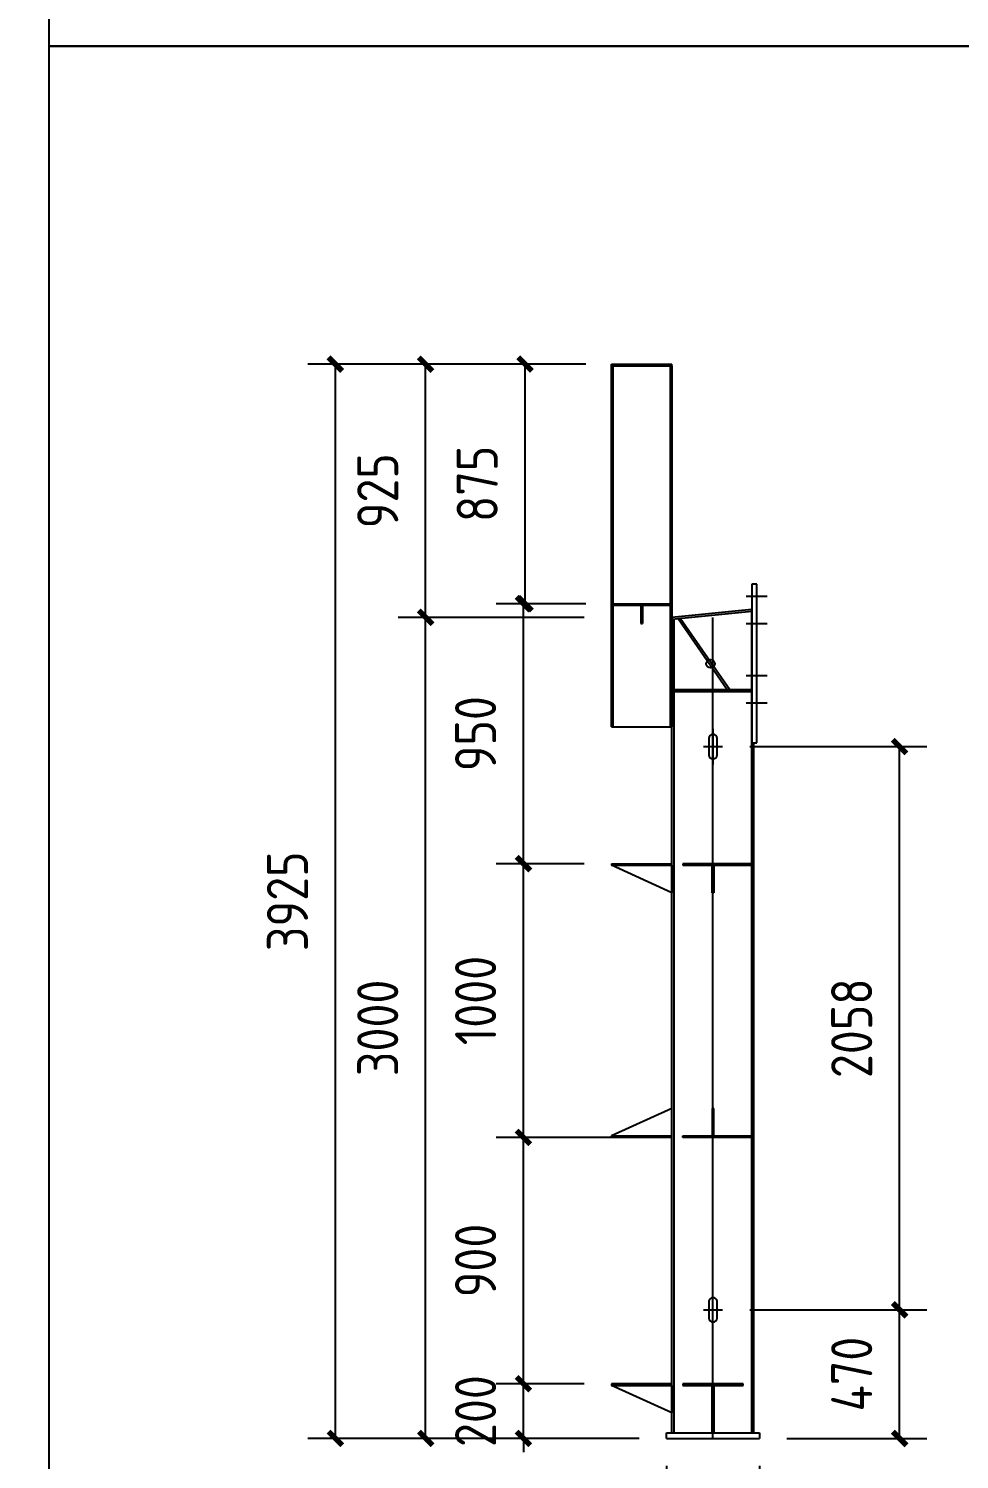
# Model space of a CAD drawing. Extents: x 533809 to 747315, y -17138 to 180511.
# Drawn here: x 640314 to 643714, y 158299 to 163526 of the extents above; entities that cross this region are included whole.
import ezdxf

# ---------------------------------------------------------------- set-up
doc = ezdxf.new("R2010")
doc.units = 0
doc.header["$LTSCALE"] = 1000
doc.header["$MEASUREMENT"] = 0
doc.layers.add('AXIS', color=3, linetype='Continuous')
doc.layers.add('DOTE', color=1, linetype='Continuous')
doc.styles.get("Standard").update_dxf_attribs({"font": 'gbenor.shx', "bigfont": 'gbcbig.shx'})
doc.dimstyles.get("Standard").update_dxf_attribs({"dimscale": 100, "dimtxt": 3.5, "dimasz": 1, "dimexe": 2.5, "dimexo": 3, "dimgap": 1.5, "dimtad": 1, "dimdec": 0, "dimzin": 0, "dimdsep": 46, "dimtxsty": 'Standard', "dimblk": 'ARCHTICK', "dimcen": 0.09, "dimadec": 0, "dimazin": 0, "dimtfac": 1, "dimtdec": 0, "dimtix": 1, "dimtmove": 2, "dimatfit": 3, "dimfxl": 1, "dimtolj": 1, "dimtzin": 0, "dimarcsym": 0})

# ---------------------------------------------------------------- blocks, each defined once
blk = doc.blocks.new('_ArchTick')
at = {"color": 0, "linetype": 'ByBlock', "const_width": 0.4}
blk.add_lwpolyline([(-0.5, -0.5), (0.5, 0.5)], dxfattribs=at)
blk = doc.blocks.new('*D414')
at = {"layer": 'AXIS', "color": 3, "lineweight": -2}
for p, q in [((642343.6, 160475.4), (642021.5, 160475.4)), ((642121.5, 159475.4), (642121.5, 160475.4)), ((642563.6, 159475.4), (642021.5, 159475.4))]:
    blk.add_line(p, q, dxfattribs=at)
at = {"layer": 'Defpoints', "color": 0}
for p in [(642121.5, 160475.4), (642443.6, 160475.4), (642663.6, 159475.4)]:
    blk.add_point(p, dxfattribs=at)
at = {"layer": 'AXIS', "color": 3, "lineweight": -2, "xscale": 50, "yscale": 50, "zscale": 50}
for p, rotation in [((642121.5, 160475.4), 90), ((642121.5, 159475.4), 270)]:
    blk.add_blockref('_ArchTick', p, dxfattribs=dict(at, rotation=rotation))
at = {"layer": 'AXIS', "color": 0, "insert": (641946.5, 159975.4), "char_height": 150, "attachment_point": 5, "rotation": 90}
blk.add_mtext('\\A1;1000', dxfattribs=at)
blk = doc.blocks.new('*D415')
at = {"layer": 'AXIS', "color": 3, "lineweight": -2}
for p, q in [((642948.6, 158845.4), (643595.5, 158845.4)), ((643495.5, 158375.4), (643495.5, 158845.4)), ((643083.6, 158375.4), (643595.5, 158375.4))]:
    blk.add_line(p, q, dxfattribs=at)
at = {"layer": 'Defpoints', "color": 0}
for p in [(642848.6, 158845.4), (643495.5, 158845.4), (642983.6, 158375.4)]:
    blk.add_point(p, dxfattribs=at)
at = {"layer": 'AXIS', "color": 3, "lineweight": -2, "xscale": 50, "yscale": 50, "zscale": 50}
for p, rotation in [((643495.5, 158845.4), 90), ((643495.5, 158375.4), 270)]:
    blk.add_blockref('_ArchTick', p, dxfattribs=dict(at, rotation=rotation))
at = {"layer": 'AXIS', "color": 0, "insert": (643320.5, 158610.4), "char_height": 150, "attachment_point": 5, "rotation": 90}
blk.add_mtext('\\A1;470', dxfattribs=at)
blk = doc.blocks.new('*D411')
at = {"layer": 'AXIS', "color": 3, "lineweight": -2}
for p, q in [((642948.6, 160903.1), (643595.5, 160903.1)), ((643495.5, 158845.4), (643495.5, 160903.1)), ((642948.6, 158845.4), (643595.5, 158845.4))]:
    blk.add_line(p, q, dxfattribs=at)
at = {"layer": 'Defpoints', "color": 0}
for p in [(642848.6, 160903.1), (643495.5, 160903.1), (642848.6, 158845.4)]:
    blk.add_point(p, dxfattribs=at)
at = {"layer": 'AXIS', "color": 3, "lineweight": -2, "xscale": 50, "yscale": 50, "zscale": 50}
for p, rotation in [((643495.5, 160903.1), 90), ((643495.5, 158845.4), 270)]:
    blk.add_blockref('_ArchTick', p, dxfattribs=dict(at, rotation=rotation))
at = {"layer": 'AXIS', "color": 0, "insert": (643320.5, 159874.3), "char_height": 150, "attachment_point": 5, "rotation": 90}
blk.add_mtext('\\A1;2058', dxfattribs=at)
blk = doc.blocks.new('*D353')
at = {"layer": 'AXIS', "color": 3, "lineweight": -2}
for p, q in [((642343.6, 161375.4), (641664.1, 161375.4)), ((641764.1, 158375.4), (641764.1, 161375.4)), ((642543.6, 158375.4), (641664.1, 158375.4))]:
    blk.add_line(p, q, dxfattribs=at)
at = {"layer": 'Defpoints', "color": 0}
for p in [(641764.1, 161375.4), (642443.6, 161375.4), (642643.6, 158375.4)]:
    blk.add_point(p, dxfattribs=at)
at = {"layer": 'AXIS', "color": 3, "lineweight": -2, "xscale": 50, "yscale": 50, "zscale": 50}
for p, rotation in [((641764.1, 161375.4), 90), ((641764.1, 158375.4), 270)]:
    blk.add_blockref('_ArchTick', p, dxfattribs=dict(at, rotation=rotation))
at = {"layer": 'AXIS', "color": 0, "insert": (641589.1, 159875.4), "char_height": 150, "attachment_point": 5, "rotation": 90}
blk.add_mtext('\\A1;3000', dxfattribs=at)
blk = doc.blocks.new('*D354')
at = {"layer": 'AXIS', "color": 3, "lineweight": -2}
for p, q in [((642343.6, 162300.4), (641664.1, 162300.4)), ((641764.1, 161375.4), (641764.1, 162300.4)), ((642343.6, 161375.4), (641664.1, 161375.4))]:
    blk.add_line(p, q, dxfattribs=at)
at = {"layer": 'Defpoints', "color": 0}
for p in [(641764.1, 162300.4), (642443.6, 162300.4), (642443.6, 161375.4)]:
    blk.add_point(p, dxfattribs=at)
at = {"layer": 'AXIS', "color": 3, "lineweight": -2, "xscale": 50, "yscale": 50, "zscale": 50}
for p, rotation in [((641764.1, 162300.4), 90), ((641764.1, 161375.4), 270)]:
    blk.add_blockref('_ArchTick', p, dxfattribs=dict(at, rotation=rotation))
at = {"layer": 'AXIS', "color": 0, "insert": (641589.1, 161837.9), "char_height": 150, "attachment_point": 5, "rotation": 90}
blk.add_mtext('\\A1;925', dxfattribs=at)
blk = doc.blocks.new('*D355')
at = {"layer": 'AXIS', "color": 3, "lineweight": -2}
for p, q in [((642343.6, 162300.4), (641334.3, 162300.4)), ((641434.3, 158375.4), (641434.3, 162300.4)), ((642543.6, 158375.4), (641334.3, 158375.4))]:
    blk.add_line(p, q, dxfattribs=at)
at = {"layer": 'Defpoints', "color": 0}
for p in [(641434.3, 162300.4), (642443.6, 162300.4), (642643.6, 158375.4)]:
    blk.add_point(p, dxfattribs=at)
at = {"layer": 'AXIS', "color": 3, "lineweight": -2, "xscale": 50, "yscale": 50, "zscale": 50}
for p, rotation in [((641434.3, 162300.4), 90), ((641434.3, 158375.4), 270)]:
    blk.add_blockref('_ArchTick', p, dxfattribs=dict(at, rotation=rotation))
at = {"layer": 'AXIS', "color": 0, "insert": (641259.3, 160337.9), "char_height": 150, "attachment_point": 5, "rotation": 90}
blk.add_mtext('\\A1;3925', dxfattribs=at)
blk = doc.blocks.new('*D330')
at = {"layer": 'AXIS', "color": 3, "lineweight": -2}
for p, q in [((642643.6, 158275.4), (642643.6, 157894.1)), ((642983.6, 158275.4), (642983.6, 157894.1)), ((642643.6, 157994.1), (642593.6, 157994.1)), ((642643.6, 157994.1), (642983.6, 157994.1)), ((642983.6, 157994.1), (643033.6, 157994.1))]:
    blk.add_line(p, q, dxfattribs=at)
at = {"layer": 'Defpoints', "color": 0}
for p in [(642643.6, 158375.4), (642983.6, 158375.4), (642983.6, 157994.1)]:
    blk.add_point(p, dxfattribs=at)
at = {"layer": 'AXIS', "color": 3, "lineweight": -2, "xscale": 50, "yscale": 50, "zscale": 50}
blk.add_blockref('_ArchTick', (642643.6, 157994.1), dxfattribs=at)
at = {"layer": 'AXIS', "color": 3, "lineweight": -2, "xscale": 50, "yscale": 50, "zscale": 50, "rotation": 180}
blk.add_blockref('_ArchTick', (642983.6, 157994.1), dxfattribs=at)
at = {"layer": 'AXIS', "color": 0, "insert": (642813.6, 158169.1), "char_height": 150, "attachment_point": 5}
blk.add_mtext('\\A1;340', dxfattribs=at)
blk = doc.blocks.new('*D341')
at = {"layer": 'AXIS', "color": 3, "lineweight": -2}
for p, q in [((642343.6, 161425.4), (642021.5, 161425.4)), ((642121.5, 160475.4), (642121.5, 161425.4)), ((642343.6, 160475.4), (642021.5, 160475.4))]:
    blk.add_line(p, q, dxfattribs=at)
at = {"layer": 'Defpoints', "color": 0}
for p in [(642121.5, 161425.4), (642443.6, 161425.4), (642443.6, 160475.4)]:
    blk.add_point(p, dxfattribs=at)
at = {"layer": 'AXIS', "color": 3, "lineweight": -2, "xscale": 50, "yscale": 50, "zscale": 50}
for p, rotation in [((642121.5, 161425.4), 90), ((642121.5, 160475.4), 270)]:
    blk.add_blockref('_ArchTick', p, dxfattribs=dict(at, rotation=rotation))
at = {"layer": 'AXIS', "color": 0, "insert": (641946.5, 160950.4), "char_height": 150, "attachment_point": 5, "rotation": 90}
blk.add_mtext('\\A1;950', dxfattribs=at)
blk = doc.blocks.new('*D1765')
at = {"layer": 'AXIS', "color": 3, "lineweight": -2}
for p, q in [((642343.6, 159475.4), (642021.5, 159475.4)), ((642121.5, 158575.4), (642121.5, 159475.4)), ((642343.6, 158575.4), (642021.5, 158575.4))]:
    blk.add_line(p, q, dxfattribs=at)
at = {"layer": 'Defpoints', "color": 0}
for p in [(642121.5, 159475.4), (642443.6, 159475.4), (642443.6, 158575.4)]:
    blk.add_point(p, dxfattribs=at)
at = {"layer": 'AXIS', "color": 3, "lineweight": -2, "xscale": 50, "yscale": 50, "zscale": 50}
for p, rotation in [((642121.5, 159475.4), 90), ((642121.5, 158575.4), 270)]:
    blk.add_blockref('_ArchTick', p, dxfattribs=dict(at, rotation=rotation))
at = {"layer": 'AXIS', "color": 0, "insert": (641946.5, 159025.4), "char_height": 150, "attachment_point": 5, "rotation": 90}
blk.add_mtext('\\A1;900', dxfattribs=at)
blk = doc.blocks.new('*D1764')
at = {"layer": 'AXIS', "color": 3, "lineweight": -2}
for p, q in [((642121.5, 158575.4), (642121.5, 158625.4)), ((642343.6, 158575.4), (642021.5, 158575.4)), ((642121.5, 158375.4), (642121.5, 158575.4)), ((642543.6, 158375.4), (642021.5, 158375.4)), ((642121.5, 158375.4), (642121.5, 158325.4))]:
    blk.add_line(p, q, dxfattribs=at)
at = {"layer": 'Defpoints', "color": 0}
for p in [(642121.5, 158575.4), (642443.6, 158575.4), (642643.6, 158375.4)]:
    blk.add_point(p, dxfattribs=at)
at = {"layer": 'AXIS', "color": 3, "lineweight": -2, "xscale": 50, "yscale": 50, "zscale": 50}
for p, rotation in [((642121.5, 158575.4), 270), ((642121.5, 158375.4), 90)]:
    blk.add_blockref('_ArchTick', p, dxfattribs=dict(at, rotation=rotation))
at = {"layer": 'AXIS', "color": 0, "insert": (641946.5, 158475.4), "char_height": 150, "attachment_point": 5, "rotation": 90}
blk.add_mtext('\\A1;200', dxfattribs=at)
blk = doc.blocks.new('*D2659')
at = {"layer": 'AXIS', "color": 3, "lineweight": -2}
for p, q in [((642349.6, 162300.4), (642027.5, 162300.4)), ((642127.5, 161425.4), (642127.5, 162300.4)), ((642349.6, 161425.4), (642027.5, 161425.4))]:
    blk.add_line(p, q, dxfattribs=at)
at = {"layer": 'Defpoints', "color": 0}
for p in [(642127.5, 162300.4), (642449.6, 162300.4), (642449.6, 161425.4)]:
    blk.add_point(p, dxfattribs=at)
at = {"layer": 'AXIS', "color": 3, "lineweight": -2, "xscale": 50, "yscale": 50, "zscale": 50}
for p, rotation in [((642127.5, 162300.4), 90), ((642127.5, 161425.4), 270)]:
    blk.add_blockref('_ArchTick', p, dxfattribs=dict(at, rotation=rotation))
at = {"layer": 'AXIS', "color": 0, "insert": (641952.5, 161862.9), "char_height": 150, "attachment_point": 5, "rotation": 90}
blk.add_mtext('\\A1;875', dxfattribs=at)

msp = doc.modelspace()

# ---------------------------------------------------------------- linework, layer by layer
at = {"color": 2}
for p, q in [((642443.6, 162300.4), (642663.6, 162300.4)), ((642443.6, 162294.4), (642443.6, 162300.4)), ((642443.6, 162294.4), (642663.6, 162294.4)), ((642663.6, 162294.4), (642663.6, 162300.4)), ((642973.6, 161496.4), (642955.6, 161496.4)), ((642955.6, 161496.4), (642955.6, 160916.4)), ((643011.6, 161451.4), (642935.6, 161451.4)), ((642449.6, 161425.4), (642657.6, 161425.4)), ((642449.6, 161419.4), (642657.6, 161419.4)), ((642550.6, 161419.4), (642550.6, 161353.1)), ((642556.6, 161419.4), (642556.6, 161353.1)), ((642550.6, 161353.1), (642556.6, 161353.1)), ((642663.6, 161375.4), (642663.6, 160975.4)), ((643011.6, 161351.4), (642935.6, 161351.4)), ((643011.6, 161161.4), (642935.6, 161161.4)), ((643011.6, 161061.4), (642935.6, 161061.4)), ((642955.6, 160916.4), (642973.6, 160916.4)), ((642443.6, 160475.4), (642443.6, 160469.4)), ((642443.6, 160475.4), (642663.6, 160475.4)), ((642443.6, 160469.4), (642663.6, 160469.4)), ((642663.6, 160369.4), (642443.6, 160469.4)), ((642663.6, 160469.4), (642663.6, 160369.4)), ((642813.6, 160475.4), (642703.6, 160475.4)), ((642703.6, 160475.4), (642703.6, 160469.4)), ((642703.6, 160469.4), (642923.6, 160469.4)), ((642810.6, 160369.4), (642810.6, 160469.4)), ((642810.6, 160469.4), (642816.6, 160469.4)), ((642955.6, 160475.4), (642813.6, 160475.4)), ((642816.6, 160469.4), (642816.6, 160369.4)), ((642955.6, 160475.4), (642865.6, 160475.4)), ((642865.6, 160475.4), (642865.6, 160469.4)), ((642865.6, 160469.4), (642955.6, 160469.4)), ((642923.6, 160469.4), (642923.6, 160475.4)), ((642816.6, 160369.4), (642810.6, 160369.4)), ((642663.6, 159581.4), (642443.6, 159481.4)), ((642663.6, 159481.4), (642663.6, 159581.4)), ((642816.6, 159581.4), (642810.6, 159581.4)), ((642810.6, 159581.4), (642810.6, 159481.4)), ((642816.6, 159481.4), (642816.6, 159581.4)), ((642443.6, 159475.4), (642443.6, 159481.4)), ((642443.6, 159481.4), (642663.6, 159481.4)), ((642663.6, 159475.4), (642443.6, 159475.4)), ((642703.6, 159475.4), (642703.6, 159481.4)), ((642703.6, 159481.4), (642923.6, 159481.4)), ((642813.6, 159475.4), (642703.6, 159475.4)), ((642810.6, 159481.4), (642816.6, 159481.4)), ((642923.6, 159475.4), (642813.6, 159475.4)), ((642865.6, 159475.4), (642865.6, 159481.4)), ((642865.6, 159481.4), (642955.6, 159481.4)), ((642955.6, 159475.4), (642865.6, 159475.4)), ((642923.6, 159481.4), (642923.6, 159475.4)), ((642663.6, 158575.4), (642443.6, 158575.4)), ((642443.6, 158575.4), (642443.6, 158569.4)), ((642443.6, 158569.4), (642663.6, 158569.4)), ((642663.6, 158469.4), (642443.6, 158569.4)), ((642663.6, 158569.4), (642663.6, 158469.4)), ((642813.6, 158575.4), (642703.6, 158575.4)), ((642703.6, 158575.4), (642703.6, 158569.4)), ((642703.6, 158569.4), (642923.6, 158569.4)), ((642809.6, 158569.4), (642809.6, 158395.4)), ((642810.6, 158569.4), (642816.6, 158569.4)), ((642923.6, 158575.4), (642813.6, 158575.4)), ((642817.6, 158395.4), (642817.6, 158569.4)), ((642923.6, 158569.4), (642923.6, 158575.4)), ((642643.6, 158375.4), (642643.6, 158395.4)), ((642643.6, 158395.4), (642983.6, 158395.4)), ((642643.6, 158375.4), (642983.6, 158375.4)), ((642809.6, 158395.4), (642817.6, 158395.4)), ((642809.6, 158395.4), (642817.6, 158395.4)), ((642809.6, 158395.4), (642817.6, 158395.4)), ((642983.6, 158395.4), (642983.6, 158375.4))]:
    msp.add_line(p, q, dxfattribs=at)
at = {"color": 4}
for p, q in [((642443.6, 160975.4), (642443.6, 162294.4)), ((642449.6, 160975.4), (642449.6, 162294.4)), ((642657.6, 162294.4), (642657.6, 160975.4)), ((642663.6, 162294.4), (642663.6, 160975.4)), ((642443.6, 160975.4), (642663.6, 160975.4))]:
    msp.add_line(p, q, dxfattribs=at)
for p, q in [((642955.6, 161404.6), (642663.6, 161375.4)), ((642955.6, 161396.6), (642663.6, 161367.4)), ((642865.9, 161111.1), (642686, 161369.6)), ((642875.6, 161111.1), (642695.1, 161370.5)), ((642955.6, 161111.1), (642671.6, 161111.1)), ((642955.6, 161103.1), (642671.6, 161103.1)), ((642955.6, 161111.1), (642855.6, 161111.1)), ((642813.6, 160968.1), (642813.6, 160838.1)), ((642798.6, 160933.1), (642798.6, 160873.1)), ((642813.6, 160903.1), (642813.6, 160948.1)), ((642828.6, 160873.1), (642828.6, 160933.1)), ((642778.6, 160903.1), (642848.6, 160903.1)), ((642798.6, 158875.4), (642798.6, 158815.4)), ((642813.6, 158845.4), (642813.6, 158890.4)), ((642828.6, 158815.4), (642828.6, 158875.4)), ((642778.6, 158845.4), (642848.6, 158845.4))]:
    msp.add_line(p, q)
for points in [[(595839.1, 140362.3), (640389.1, 140362.3), (640389.1, 171862.3), (595839.1, 171862.3)], [(640389.1, 171862.3), (652269.1, 171862.3), (652269.1, 163462.3), (640389.1, 163462.3)], [(640389.1, 163462.3), (652269.1, 163462.3), (652269.1, 155062.3), (640389.1, 155062.3)]]:
    msp.add_lwpolyline(points, close=True)
msp.add_circle((642804.8, 161205.9), 15.5)
for centre, start, end in [((642813.6, 160933.1), 0, 180), ((642813.6, 160873.1), 180, 0), ((642813.6, 158875.4), 0, 180), ((642813.6, 158815.4), 180, 0)]:
    msp.add_arc(centre, 15, start, end)
at = {"layer": 'DOTE', "color": 2}
msp.add_line((642973.6, 160916.4), (642973.6, 161496.4), dxfattribs=at)
at = {"layer": 'DOTE', "color": 0}
for p, q in [((642955.6, 158395.4), (642955.6, 161404.6)), ((642663.6, 158395.4), (642663.6, 161375.4)), ((642671.6, 158395.4), (642671.6, 161368.2)), ((642963.6, 158395.4), (642963.6, 160916.4))]:
    msp.add_line(p, q, dxfattribs=at)
at = {"layer": 'DOTE'}
msp.add_line((642813.6, 158375.4), (642813.6, 161375.4), dxfattribs=at)

# ---------------------------------------------------------------- dimensions: what is measured, and where the dimension line sits
at = {"layer": 'AXIS', "color": 0}
for base, p1, p2, picture, middle in [((641434.3, 162300.4), (642643.6, 158375.4), (642443.6, 162300.4), '*D355', (641259.3, 160337.9)), ((641764.1, 162300.4), (642443.6, 161375.4), (642443.6, 162300.4), '*D354', (641589.1, 161837.9)), ((642127.5, 162300.4), (642449.6, 161425.4), (642449.6, 162300.4), '*D2659', (641952.5, 161862.9)), ((642121.5, 161425.4), (642443.6, 160475.4), (642443.6, 161425.4), '*D341', (641946.5, 160950.4)), ((641764.1, 161375.4), (642643.6, 158375.4), (642443.6, 161375.4), '*D353', (641589.1, 159875.4)), ((643495.5, 160903.1), (642848.6, 158845.4), (642848.6, 160903.1), '*D411', (643320.5, 159874.3)), ((642121.5, 160475.4), (642663.6, 159475.4), (642443.6, 160475.4), '*D414', (641946.5, 159975.4)), ((642121.5, 159475.4), (642443.6, 158575.4), (642443.6, 159475.4), '*D1765', (641946.5, 159025.4)), ((643495.5, 158845.4), (642983.6, 158375.4), (642848.6, 158845.4), '*D415', (643320.5, 158610.4)), ((642121.5, 158575.4), (642643.6, 158375.4), (642443.6, 158575.4), '*D1764', (641946.5, 158475.4))]:
    dim = msp.add_linear_dim(base=base, p1=p1, p2=p2, angle=90, dimstyle='Standard', override={"dimtxt": 1.5, "dimasz": 0.5, "dimexe": 1, "dimexo": 1, "dimgap": 1, "dimclrd": 3, "dimclre": 3}, dxfattribs=at)
    dim.commit()
    dim.dimension.update_dxf_attribs({"geometry": picture, "text_midpoint": middle})
dim = msp.add_linear_dim(base=(642983.6, 157994.1), p1=(642643.6, 158375.4), p2=(642983.6, 158375.4), dimstyle='Standard', override={"dimtxt": 1.5, "dimasz": 0.5, "dimexe": 1, "dimexo": 1, "dimgap": 1, "dimclrd": 3, "dimclre": 3}, dxfattribs=at)
dim.commit()
dim.dimension.update_dxf_attribs({"geometry": '*D330', "text_midpoint": (642813.6, 158169.1)})

doc.saveas('drawing.dxf')
